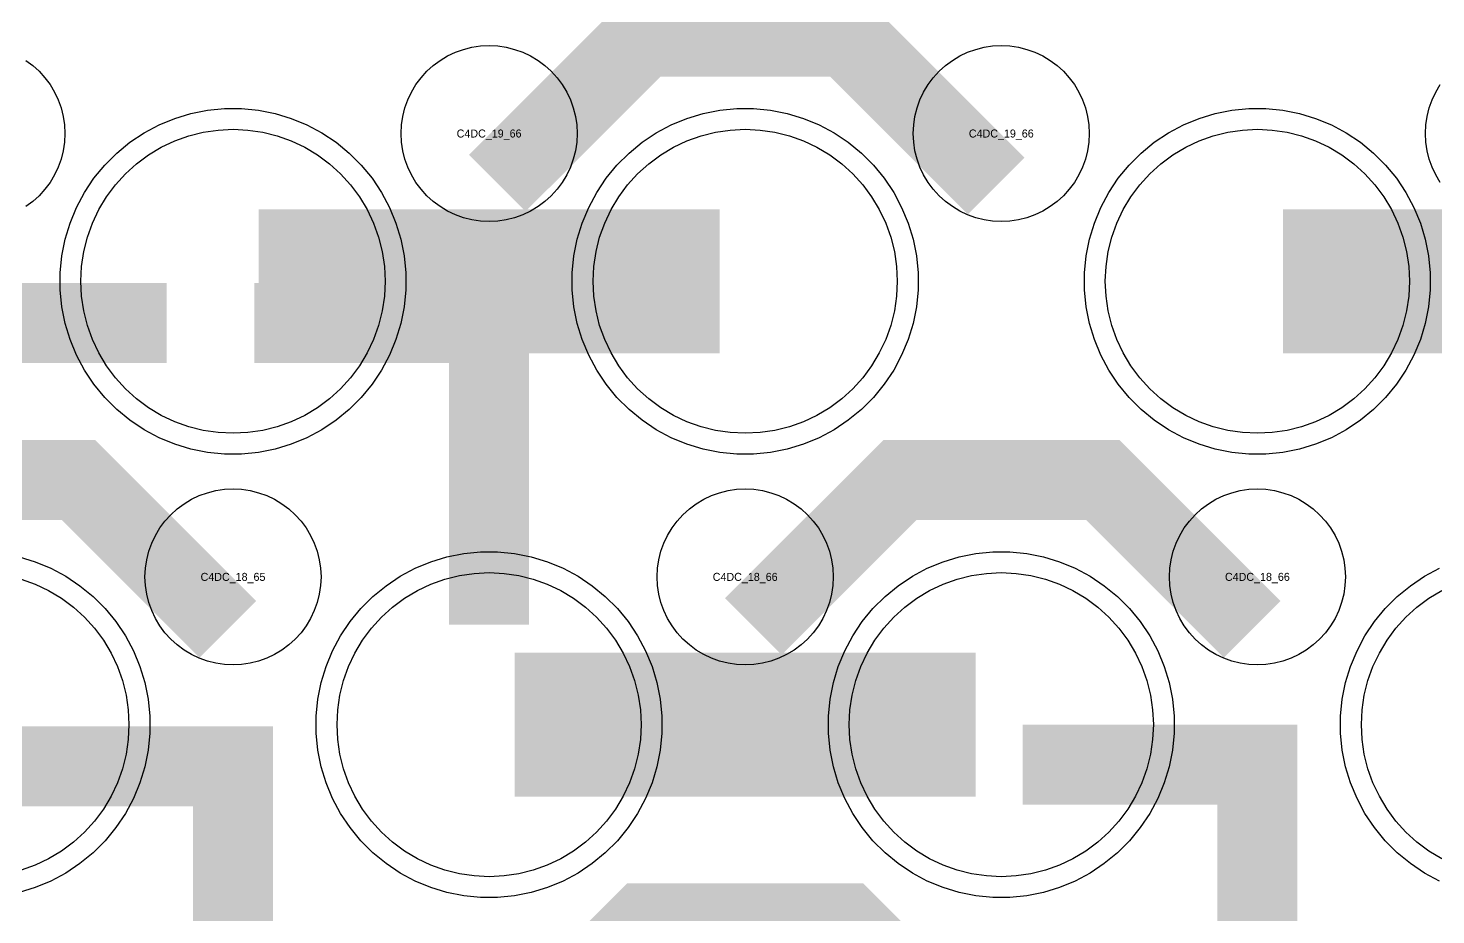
# Model space of a CAD drawing. Extents: x -11880 to 11880, y -14992 to 14992.
# Drawn here: x 8976 to 9415.8, y -12404.9 to -12127.7 of the extents above; entities that cross this region are included whole.
import ezdxf
from ezdxf.enums import TextEntityAlignment as Align

# ---------------------------------------------------------------- set-up
doc = ezdxf.new("R2010")
doc.units = 0
doc.header["$MEASUREMENT"] = 0
for name, color, linetype in [('GDS_775_DT_237', 138, 'CONTINUOUS'), ('RDL1_FS', 34, 'CONTINUOUS'), ('RDL_BS', 160, 'CONTINUOUS')]:
    doc.layers.add(name, color=color, linetype=linetype)

msp = doc.modelspace()

# ---------------------------------------------------------------- linework, layer by layer
at = {"layer": 'RDL1_FS'}
for points in [[(9040, -12254.354), (9035.343, -12254.125), (9030.732, -12253.441), (9026.209, -12252.309), (9021.819, -12250.737), (9017.605, -12248.745), (9013.605, -12246.347), (9009.86, -12243.569), (9006.406, -12240.439), (9003.276, -12236.985), (9000.498, -12233.24), (8998.1, -12229.24), (8996.108, -12225.026), (8994.536, -12220.636), (8993.404, -12216.113), (8992.72, -12211.502), (8992.491, -12206.845), (8992.72, -12202.188), (8993.404, -12197.577), (8994.536, -12193.054), (8996.108, -12188.664), (8998.1, -12184.45), (9000.498, -12180.45), (9003.276, -12176.705), (9006.406, -12173.251), (9009.86, -12170.121), (9013.605, -12167.343), (9017.605, -12164.945), (9021.819, -12162.953), (9026.209, -12161.381), (9030.732, -12160.249), (9035.343, -12159.565), (9040, -12159.336), (9044.657, -12159.565), (9049.268, -12160.249), (9053.791, -12161.381), (9058.181, -12162.953), (9062.395, -12164.945), (9066.395, -12167.343), (9070.14, -12170.121), (9073.594, -12173.251), (9076.724, -12176.705), (9079.502, -12180.45), (9081.9, -12184.45), (9083.892, -12188.664), (9085.464, -12193.054), (9086.596, -12197.577), (9087.28, -12202.188), (9087.509, -12206.845), (9087.28, -12211.502), (9086.596, -12216.113), (9085.464, -12220.636), (9083.892, -12225.026), (9081.9, -12229.24), (9079.502, -12233.24), (9076.724, -12236.985), (9073.594, -12240.439), (9070.14, -12243.569), (9066.395, -12246.347), (9062.395, -12248.745), (9058.181, -12250.737), (9053.791, -12252.309), (9049.268, -12253.441), (9044.657, -12254.125)], [(9200, -12254.354), (9195.343, -12254.125), (9190.732, -12253.441), (9186.209, -12252.309), (9181.819, -12250.737), (9177.605, -12248.745), (9173.605, -12246.347), (9169.86, -12243.569), (9166.406, -12240.439), (9163.276, -12236.985), (9160.498, -12233.24), (9158.1, -12229.24), (9156.108, -12225.026), (9154.536, -12220.636), (9153.404, -12216.113), (9152.72, -12211.502), (9152.491, -12206.845), (9152.72, -12202.188), (9153.404, -12197.577), (9154.536, -12193.054), (9156.108, -12188.664), (9158.1, -12184.45), (9160.498, -12180.45), (9163.276, -12176.705), (9166.406, -12173.251), (9169.86, -12170.121), (9173.605, -12167.343), (9177.605, -12164.945), (9181.819, -12162.953), (9186.209, -12161.381), (9190.732, -12160.249), (9195.343, -12159.565), (9200, -12159.336), (9204.657, -12159.565), (9209.268, -12160.249), (9213.791, -12161.381), (9218.181, -12162.953), (9222.395, -12164.945), (9226.395, -12167.343), (9230.14, -12170.121), (9233.594, -12173.251), (9236.724, -12176.705), (9239.502, -12180.45), (9241.9, -12184.45), (9243.892, -12188.664), (9245.464, -12193.054), (9246.596, -12197.577), (9247.28, -12202.188), (9247.509, -12206.845), (9247.28, -12211.502), (9246.596, -12216.113), (9245.464, -12220.636), (9243.892, -12225.026), (9241.9, -12229.24), (9239.502, -12233.24), (9236.724, -12236.985), (9233.594, -12240.439), (9230.14, -12243.569), (9226.395, -12246.347), (9222.395, -12248.745), (9218.181, -12250.737), (9213.791, -12252.309), (9209.268, -12253.441), (9204.657, -12254.125)], [(9360, -12254.354), (9355.343, -12254.125), (9350.732, -12253.441), (9346.209, -12252.309), (9341.819, -12250.737), (9337.605, -12248.745), (9333.605, -12246.347), (9329.86, -12243.569), (9326.406, -12240.439), (9323.276, -12236.985), (9320.498, -12233.24), (9318.1, -12229.24), (9316.108, -12225.026), (9314.536, -12220.636), (9313.404, -12216.113), (9312.72, -12211.502), (9312.491, -12206.845), (9312.72, -12202.188), (9313.404, -12197.577), (9314.536, -12193.054), (9316.108, -12188.664), (9318.1, -12184.45), (9320.498, -12180.45), (9323.276, -12176.705), (9326.406, -12173.251), (9329.86, -12170.121), (9333.605, -12167.343), (9337.605, -12164.945), (9341.819, -12162.953), (9346.209, -12161.381), (9350.732, -12160.249), (9355.343, -12159.565), (9360, -12159.336), (9364.657, -12159.565), (9369.268, -12160.249), (9373.791, -12161.381), (9378.181, -12162.953), (9382.395, -12164.945), (9386.395, -12167.343), (9390.14, -12170.121), (9393.594, -12173.251), (9396.724, -12176.705), (9399.502, -12180.45), (9401.9, -12184.45), (9403.892, -12188.664), (9405.464, -12193.054), (9406.596, -12197.577), (9407.28, -12202.188), (9407.509, -12206.845), (9407.28, -12211.502), (9406.596, -12216.113), (9405.464, -12220.636), (9403.892, -12225.026), (9401.9, -12229.24), (9399.502, -12233.24), (9396.724, -12236.985), (9393.594, -12240.439), (9390.14, -12243.569), (9386.395, -12246.347), (9382.395, -12248.745), (9378.181, -12250.737), (9373.791, -12252.309), (9369.268, -12253.441), (9364.657, -12254.125)], [(9120, -12392.919), (9115.343, -12392.69), (9110.732, -12392.006), (9106.209, -12390.874), (9101.819, -12389.302), (9097.605, -12387.31), (9093.605, -12384.912), (9089.86, -12382.134), (9086.406, -12379.004), (9083.276, -12375.55), (9080.498, -12371.805), (9078.1, -12367.805), (9076.108, -12363.591), (9074.536, -12359.201), (9073.404, -12354.678), (9072.72, -12350.067), (9072.491, -12345.41), (9072.72, -12340.753), (9073.404, -12336.142), (9074.536, -12331.619), (9076.108, -12327.229), (9078.1, -12323.015), (9080.498, -12319.015), (9083.276, -12315.27), (9086.406, -12311.816), (9089.86, -12308.686), (9093.605, -12305.908), (9097.605, -12303.51), (9101.819, -12301.518), (9106.209, -12299.946), (9110.732, -12298.814), (9115.343, -12298.13), (9120, -12297.901), (9124.657, -12298.13), (9129.268, -12298.814), (9133.791, -12299.946), (9138.181, -12301.518), (9142.395, -12303.51), (9146.395, -12305.908), (9150.14, -12308.686), (9153.594, -12311.816), (9156.724, -12315.27), (9159.502, -12319.015), (9161.9, -12323.015), (9163.892, -12327.229), (9165.464, -12331.619), (9166.596, -12336.142), (9167.28, -12340.753), (9167.509, -12345.41), (9167.28, -12350.067), (9166.596, -12354.678), (9165.464, -12359.201), (9163.892, -12363.591), (9161.9, -12367.805), (9159.502, -12371.805), (9156.724, -12375.55), (9153.594, -12379.004), (9150.14, -12382.134), (9146.395, -12384.912), (9142.395, -12387.31), (9138.181, -12389.302), (9133.791, -12390.874), (9129.268, -12392.006), (9124.657, -12392.69)], [(9280, -12392.919), (9275.343, -12392.69), (9270.732, -12392.006), (9266.209, -12390.874), (9261.819, -12389.302), (9257.605, -12387.31), (9253.605, -12384.912), (9249.86, -12382.134), (9246.406, -12379.004), (9243.276, -12375.55), (9240.498, -12371.805), (9238.1, -12367.805), (9236.108, -12363.591), (9234.536, -12359.201), (9233.404, -12354.678), (9232.72, -12350.067), (9232.491, -12345.41), (9232.72, -12340.753), (9233.404, -12336.142), (9234.536, -12331.619), (9236.108, -12327.229), (9238.1, -12323.015), (9240.498, -12319.015), (9243.276, -12315.27), (9246.406, -12311.816), (9249.86, -12308.686), (9253.605, -12305.908), (9257.605, -12303.51), (9261.819, -12301.518), (9266.209, -12299.946), (9270.732, -12298.814), (9275.343, -12298.13), (9280, -12297.901), (9284.657, -12298.13), (9289.268, -12298.814), (9293.791, -12299.946), (9298.181, -12301.518), (9302.395, -12303.51), (9306.395, -12305.908), (9310.14, -12308.686), (9313.594, -12311.816), (9316.724, -12315.27), (9319.502, -12319.015), (9321.9, -12323.015), (9323.892, -12327.229), (9325.464, -12331.619), (9326.596, -12336.142), (9327.28, -12340.753), (9327.509, -12345.41), (9327.28, -12350.067), (9326.596, -12354.678), (9325.464, -12359.201), (9323.892, -12363.591), (9321.9, -12367.805), (9319.502, -12371.805), (9316.724, -12375.55), (9313.594, -12379.004), (9310.14, -12382.134), (9306.395, -12384.912), (9302.395, -12387.31), (9298.181, -12389.302), (9293.791, -12390.874), (9289.268, -12392.006), (9284.657, -12392.69)]]:
    msp.add_lwpolyline(points, close=True, dxfattribs=at)
for points in [[(9048.002, -12206.845, 45, 45, 0), (9120.002, -12206.845, 45, 45, 0)], [(9120.002, -12206.845, 45, 45, 0), (9192.002, -12206.845, 45, 45, 0)], [(9368.002, -12206.845, 45, 45, 0), (9440.002, -12206.845, 45, 45, 0)], [(9128.002, -12345.41, 45, 45, 0), (9200.002, -12345.41, 45, 45, 0)], [(9200.002, -12345.41, 45, 45, 0), (9272.002, -12345.41, 45, 45, 0)]]:
    msp.add_lwpolyline(points, format="xyseb", dxfattribs=at)
at = {"layer": 'RDL1_FS', "color": 241, "true_color": 0xf7abae}
msp.add_lwpolyline([(8973.791, -12299.946), (8978.181, -12301.518), (8982.395, -12303.51), (8986.395, -12305.908), (8990.14, -12308.686), (8993.594, -12311.816), (8996.724, -12315.27), (8999.502, -12319.015), (9001.9, -12323.015), (9003.892, -12327.229), (9005.464, -12331.619), (9006.596, -12336.142), (9007.28, -12340.753), (9007.509, -12345.41), (9007.28, -12350.067), (9006.596, -12354.678), (9005.464, -12359.201), (9003.892, -12363.591), (9001.9, -12367.805), (8999.502, -12371.805), (8996.724, -12375.55), (8993.594, -12379.004), (8990.14, -12382.134), (8986.395, -12384.912), (8982.395, -12387.31), (8978.181, -12389.302), (8973.791, -12390.874)], dxfattribs=at)
at = {"layer": 'RDL1_FS'}
msp.add_lwpolyline([(9417.605, -12387.31), (9413.605, -12384.912), (9409.86, -12382.134), (9406.406, -12379.004), (9403.276, -12375.55), (9400.498, -12371.805), (9398.1, -12367.805), (9396.108, -12363.591), (9394.536, -12359.201), (9393.404, -12354.678), (9392.72, -12350.067), (9392.491, -12345.41), (9392.72, -12340.753), (9393.404, -12336.142), (9394.536, -12331.619), (9396.108, -12327.229), (9398.1, -12323.015), (9400.498, -12319.015), (9403.276, -12315.27), (9406.406, -12311.816), (9409.86, -12308.686), (9413.605, -12305.908), (9417.605, -12303.51)], dxfattribs=at)
at = {"layer": 'RDL_BS'}
for points in [[(9122.562, -12176.159, 25, 25, 0), (9168.377, -12130.344, 25, 25, 0), (9201.93, -12130.344, 25, 25, 0)], [(9278.401, -12177.058, 25, 25, 0), (9231.687, -12130.344, 25, 25, 0), (9201.929, -12130.344, 25, 25, 0)], [(9120, -12314.135, 25, 25, 0), (9120, -12207.358, 25, 25, 0)], [(8910.016, -12219.858, 25, 25, 0), (9019.281, -12219.858, 25, 25, 0)], [(9132.5, -12219.858, 25, 25, 0), (9046.667, -12219.858, 25, 25, 0)], [(9092.944, -12219.858, 25, 25, 0), (9051.74, -12219.858, 25, 25, 0)], [(9120, -12237.827, 25, 25, 0), (9120, -12283.447, 25, 25, 0)], [(9038.401, -12315.623, 25, 25, 0), (8991.687, -12268.909, 25, 25, 0), (8961.929, -12268.909, 25, 25, 0)], [(9202.562, -12314.724, 25, 25, 0), (9248.377, -12268.909, 25, 25, 0), (9281.93, -12268.909, 25, 25, 0)], [(9358.401, -12315.623, 25, 25, 0), (9311.687, -12268.909, 25, 25, 0), (9281.929, -12268.909, 25, 25, 0)], [(9360, -12452.187, 25, 25, 0), (9360, -12345.41, 25, 25, 0)], [(9372.5, -12357.91, 25, 25, 0), (9286.667, -12357.91, 25, 25, 0)], [(9332.944, -12357.91, 25, 25, 0), (9291.74, -12357.91, 25, 25, 0)], [(9360, -12375.879, 25, 25, 0), (9360, -12421.499, 25, 25, 0)], [(9122.562, -12453.289, 25, 25, 0), (9168.377, -12407.474, 25, 25, 0), (9201.93, -12407.474, 25, 25, 0)], [(9278.401, -12454.188, 25, 25, 0), (9231.687, -12407.474, 25, 25, 0), (9201.929, -12407.474, 25, 25, 0)]]:
    msp.add_lwpolyline(points, format="xyseb", dxfattribs=at)
for points in [[(9120, -12188.151), (9117.307, -12188.019), (9114.635, -12187.623), (9112.016, -12186.966), (9109.481, -12186.059), (9107.044, -12184.907), (9104.72, -12183.514), (9102.557, -12181.911), (9100.558, -12180.099), (9098.746, -12178.1), (9097.143, -12175.937), (9095.75, -12173.613), (9094.598, -12171.176), (9093.691, -12168.641), (9093.034, -12166.022), (9092.638, -12163.35), (9092.506, -12160.657), (9092.638, -12157.964), (9093.034, -12155.292), (9093.691, -12152.673), (9094.598, -12150.138), (9095.75, -12147.701), (9097.143, -12145.377), (9098.746, -12143.214), (9100.558, -12141.215), (9102.557, -12139.403), (9104.72, -12137.8), (9107.044, -12136.407), (9109.481, -12135.255), (9112.016, -12134.348), (9114.635, -12133.691), (9117.307, -12133.295), (9120, -12133.163), (9122.693, -12133.295), (9125.365, -12133.691), (9127.984, -12134.348), (9130.519, -12135.255), (9132.956, -12136.407), (9135.28, -12137.8), (9137.443, -12139.403), (9139.442, -12141.215), (9141.254, -12143.214), (9142.857, -12145.377), (9144.25, -12147.701), (9145.402, -12150.138), (9146.309, -12152.673), (9146.966, -12155.292), (9147.362, -12157.964), (9147.494, -12160.657), (9147.362, -12163.35), (9146.966, -12166.022), (9146.309, -12168.641), (9145.402, -12171.176), (9144.25, -12173.613), (9142.857, -12175.937), (9141.254, -12178.1), (9139.442, -12180.099), (9137.443, -12181.911), (9135.28, -12183.514), (9132.956, -12184.907), (9130.519, -12186.059), (9127.984, -12186.966), (9125.365, -12187.623), (9122.693, -12188.019)], [(9280, -12188.151), (9277.307, -12188.019), (9274.635, -12187.623), (9272.016, -12186.966), (9269.481, -12186.059), (9267.044, -12184.907), (9264.72, -12183.514), (9262.557, -12181.911), (9260.558, -12180.099), (9258.746, -12178.1), (9257.143, -12175.937), (9255.75, -12173.613), (9254.598, -12171.176), (9253.691, -12168.641), (9253.034, -12166.022), (9252.638, -12163.35), (9252.506, -12160.657), (9252.638, -12157.964), (9253.034, -12155.292), (9253.691, -12152.673), (9254.598, -12150.138), (9255.75, -12147.701), (9257.143, -12145.377), (9258.746, -12143.214), (9260.558, -12141.215), (9262.557, -12139.403), (9264.72, -12137.8), (9267.044, -12136.407), (9269.481, -12135.255), (9272.016, -12134.348), (9274.635, -12133.691), (9277.307, -12133.295), (9280, -12133.163), (9282.693, -12133.295), (9285.365, -12133.691), (9287.984, -12134.348), (9290.519, -12135.255), (9292.956, -12136.407), (9295.28, -12137.8), (9297.443, -12139.403), (9299.442, -12141.215), (9301.254, -12143.214), (9302.857, -12145.377), (9304.25, -12147.701), (9305.402, -12150.138), (9306.309, -12152.673), (9306.966, -12155.292), (9307.362, -12157.964), (9307.494, -12160.657), (9307.362, -12163.35), (9306.966, -12166.022), (9306.309, -12168.641), (9305.402, -12171.176), (9304.25, -12173.613), (9302.857, -12175.937), (9301.254, -12178.1), (9299.442, -12180.099), (9297.443, -12181.911), (9295.28, -12183.514), (9292.956, -12184.907), (9290.519, -12186.059), (9287.984, -12186.966), (9285.365, -12187.623), (9282.693, -12188.019)], [(9037.356, -12260.845), (9032.062, -12260.328), (9026.835, -12259.282), (9021.795, -12257.751), (9016.885, -12255.72), (9012.223, -12253.228), (9007.809, -12250.281), (9003.708, -12246.919), (8999.926, -12243.137), (8996.564, -12239.036), (8993.617, -12234.622), (8991.125, -12229.96), (8989.094, -12225.05), (8987.563, -12220.01), (8986.517, -12214.783), (8986, -12209.489), (8986, -12204.201), (8986.517, -12198.907), (8987.563, -12193.68), (8989.094, -12188.64), (8991.125, -12183.73), (8993.617, -12179.068), (8996.564, -12174.654), (8999.926, -12170.553), (9003.708, -12166.771), (9007.809, -12163.409), (9012.223, -12160.462), (9016.885, -12157.97), (9021.795, -12155.939), (9026.835, -12154.408), (9032.062, -12153.362), (9037.356, -12152.845), (9042.644, -12152.845), (9047.938, -12153.362), (9053.165, -12154.408), (9058.205, -12155.939), (9063.115, -12157.97), (9067.777, -12160.462), (9072.191, -12163.409), (9076.292, -12166.771), (9080.074, -12170.553), (9083.436, -12174.654), (9086.383, -12179.068), (9088.875, -12183.73), (9090.906, -12188.64), (9092.437, -12193.68), (9093.483, -12198.907), (9094, -12204.201), (9094, -12209.489), (9093.483, -12214.783), (9092.437, -12220.01), (9090.906, -12225.05), (9088.875, -12229.96), (9086.383, -12234.622), (9083.436, -12239.036), (9080.074, -12243.137), (9076.292, -12246.919), (9072.191, -12250.281), (9067.777, -12253.228), (9063.115, -12255.72), (9058.205, -12257.751), (9053.165, -12259.282), (9047.938, -12260.328), (9042.644, -12260.845)], [(9197.356, -12260.845), (9192.062, -12260.328), (9186.835, -12259.282), (9181.795, -12257.751), (9176.885, -12255.72), (9172.223, -12253.228), (9167.809, -12250.281), (9163.708, -12246.919), (9159.926, -12243.137), (9156.564, -12239.036), (9153.617, -12234.622), (9151.125, -12229.96), (9149.094, -12225.05), (9147.563, -12220.01), (9146.517, -12214.783), (9146, -12209.489), (9146, -12204.201), (9146.517, -12198.907), (9147.563, -12193.68), (9149.094, -12188.64), (9151.125, -12183.73), (9153.617, -12179.068), (9156.564, -12174.654), (9159.926, -12170.553), (9163.708, -12166.771), (9167.809, -12163.409), (9172.223, -12160.462), (9176.885, -12157.97), (9181.795, -12155.939), (9186.835, -12154.408), (9192.062, -12153.362), (9197.356, -12152.845), (9202.644, -12152.845), (9207.938, -12153.362), (9213.165, -12154.408), (9218.205, -12155.939), (9223.115, -12157.97), (9227.777, -12160.462), (9232.191, -12163.409), (9236.292, -12166.771), (9240.074, -12170.553), (9243.436, -12174.654), (9246.383, -12179.068), (9248.875, -12183.73), (9250.906, -12188.64), (9252.437, -12193.68), (9253.483, -12198.907), (9254, -12204.201), (9254, -12209.489), (9253.483, -12214.783), (9252.437, -12220.01), (9250.906, -12225.05), (9248.875, -12229.96), (9246.383, -12234.622), (9243.436, -12239.036), (9240.074, -12243.137), (9236.292, -12246.919), (9232.191, -12250.281), (9227.777, -12253.228), (9223.115, -12255.72), (9218.205, -12257.751), (9213.165, -12259.282), (9207.938, -12260.328), (9202.644, -12260.845)], [(9357.356, -12260.845), (9352.062, -12260.328), (9346.835, -12259.282), (9341.795, -12257.751), (9336.885, -12255.72), (9332.223, -12253.228), (9327.809, -12250.281), (9323.708, -12246.919), (9319.926, -12243.137), (9316.564, -12239.036), (9313.617, -12234.622), (9311.125, -12229.96), (9309.094, -12225.05), (9307.563, -12220.01), (9306.517, -12214.783), (9306, -12209.489), (9306, -12204.201), (9306.517, -12198.907), (9307.563, -12193.68), (9309.094, -12188.64), (9311.125, -12183.73), (9313.617, -12179.068), (9316.564, -12174.654), (9319.926, -12170.553), (9323.708, -12166.771), (9327.809, -12163.409), (9332.223, -12160.462), (9336.885, -12157.97), (9341.795, -12155.939), (9346.835, -12154.408), (9352.062, -12153.362), (9357.356, -12152.845), (9362.644, -12152.845), (9367.938, -12153.362), (9373.165, -12154.408), (9378.205, -12155.939), (9383.115, -12157.97), (9387.777, -12160.462), (9392.191, -12163.409), (9396.292, -12166.771), (9400.074, -12170.553), (9403.436, -12174.654), (9406.383, -12179.068), (9408.875, -12183.73), (9410.906, -12188.64), (9412.437, -12193.68), (9413.483, -12198.907), (9414, -12204.201), (9414, -12209.489), (9413.483, -12214.783), (9412.437, -12220.01), (9410.906, -12225.05), (9408.875, -12229.96), (9406.383, -12234.622), (9403.436, -12239.036), (9400.074, -12243.137), (9396.292, -12246.919), (9392.191, -12250.281), (9387.777, -12253.228), (9383.115, -12255.72), (9378.205, -12257.751), (9373.165, -12259.282), (9367.938, -12260.328), (9362.644, -12260.845)], [(9040, -12326.716), (9037.307, -12326.584), (9034.635, -12326.188), (9032.016, -12325.531), (9029.481, -12324.624), (9027.044, -12323.472), (9024.72, -12322.079), (9022.557, -12320.476), (9020.558, -12318.664), (9018.746, -12316.665), (9017.143, -12314.502), (9015.75, -12312.178), (9014.598, -12309.741), (9013.691, -12307.206), (9013.034, -12304.587), (9012.638, -12301.915), (9012.506, -12299.222), (9012.638, -12296.529), (9013.034, -12293.857), (9013.691, -12291.238), (9014.598, -12288.703), (9015.75, -12286.266), (9017.143, -12283.942), (9018.746, -12281.779), (9020.558, -12279.78), (9022.557, -12277.968), (9024.72, -12276.365), (9027.044, -12274.972), (9029.481, -12273.82), (9032.016, -12272.913), (9034.635, -12272.256), (9037.307, -12271.86), (9040, -12271.728), (9042.693, -12271.86), (9045.365, -12272.256), (9047.984, -12272.913), (9050.519, -12273.82), (9052.956, -12274.972), (9055.28, -12276.365), (9057.443, -12277.968), (9059.442, -12279.78), (9061.254, -12281.779), (9062.857, -12283.942), (9064.25, -12286.266), (9065.402, -12288.703), (9066.309, -12291.238), (9066.966, -12293.857), (9067.362, -12296.529), (9067.494, -12299.222), (9067.362, -12301.915), (9066.966, -12304.587), (9066.309, -12307.206), (9065.402, -12309.741), (9064.25, -12312.178), (9062.857, -12314.502), (9061.254, -12316.665), (9059.442, -12318.664), (9057.443, -12320.476), (9055.28, -12322.079), (9052.956, -12323.472), (9050.519, -12324.624), (9047.984, -12325.531), (9045.365, -12326.188), (9042.693, -12326.584)], [(9200, -12326.716), (9197.307, -12326.584), (9194.635, -12326.188), (9192.016, -12325.531), (9189.481, -12324.624), (9187.044, -12323.472), (9184.72, -12322.079), (9182.557, -12320.476), (9180.558, -12318.664), (9178.746, -12316.665), (9177.143, -12314.502), (9175.75, -12312.178), (9174.598, -12309.741), (9173.691, -12307.206), (9173.034, -12304.587), (9172.638, -12301.915), (9172.506, -12299.222), (9172.638, -12296.529), (9173.034, -12293.857), (9173.691, -12291.238), (9174.598, -12288.703), (9175.75, -12286.266), (9177.143, -12283.942), (9178.746, -12281.779), (9180.558, -12279.78), (9182.557, -12277.968), (9184.72, -12276.365), (9187.044, -12274.972), (9189.481, -12273.82), (9192.016, -12272.913), (9194.635, -12272.256), (9197.307, -12271.86), (9200, -12271.728), (9202.693, -12271.86), (9205.365, -12272.256), (9207.984, -12272.913), (9210.519, -12273.82), (9212.956, -12274.972), (9215.28, -12276.365), (9217.443, -12277.968), (9219.442, -12279.78), (9221.254, -12281.779), (9222.857, -12283.942), (9224.25, -12286.266), (9225.402, -12288.703), (9226.309, -12291.238), (9226.966, -12293.857), (9227.362, -12296.529), (9227.494, -12299.222), (9227.362, -12301.915), (9226.966, -12304.587), (9226.309, -12307.206), (9225.402, -12309.741), (9224.25, -12312.178), (9222.857, -12314.502), (9221.254, -12316.665), (9219.442, -12318.664), (9217.443, -12320.476), (9215.28, -12322.079), (9212.956, -12323.472), (9210.519, -12324.624), (9207.984, -12325.531), (9205.365, -12326.188), (9202.693, -12326.584)], [(9360, -12326.716), (9357.307, -12326.584), (9354.635, -12326.188), (9352.016, -12325.531), (9349.481, -12324.624), (9347.044, -12323.472), (9344.72, -12322.079), (9342.557, -12320.476), (9340.558, -12318.664), (9338.746, -12316.665), (9337.143, -12314.502), (9335.75, -12312.178), (9334.598, -12309.741), (9333.691, -12307.206), (9333.034, -12304.587), (9332.638, -12301.915), (9332.506, -12299.222), (9332.638, -12296.529), (9333.034, -12293.857), (9333.691, -12291.238), (9334.598, -12288.703), (9335.75, -12286.266), (9337.143, -12283.942), (9338.746, -12281.779), (9340.558, -12279.78), (9342.557, -12277.968), (9344.72, -12276.365), (9347.044, -12274.972), (9349.481, -12273.82), (9352.016, -12272.913), (9354.635, -12272.256), (9357.307, -12271.86), (9360, -12271.728), (9362.693, -12271.86), (9365.365, -12272.256), (9367.984, -12272.913), (9370.519, -12273.82), (9372.956, -12274.972), (9375.28, -12276.365), (9377.443, -12277.968), (9379.442, -12279.78), (9381.254, -12281.779), (9382.857, -12283.942), (9384.25, -12286.266), (9385.402, -12288.703), (9386.309, -12291.238), (9386.966, -12293.857), (9387.362, -12296.529), (9387.494, -12299.222), (9387.362, -12301.915), (9386.966, -12304.587), (9386.309, -12307.206), (9385.402, -12309.741), (9384.25, -12312.178), (9382.857, -12314.502), (9381.254, -12316.665), (9379.442, -12318.664), (9377.443, -12320.476), (9375.28, -12322.079), (9372.956, -12323.472), (9370.519, -12324.624), (9367.984, -12325.531), (9365.365, -12326.188), (9362.693, -12326.584)], [(9117.356, -12399.41), (9112.062, -12398.893), (9106.835, -12397.847), (9101.795, -12396.316), (9096.885, -12394.285), (9092.223, -12391.793), (9087.809, -12388.846), (9083.708, -12385.484), (9079.926, -12381.702), (9076.564, -12377.601), (9073.617, -12373.187), (9071.125, -12368.525), (9069.094, -12363.615), (9067.563, -12358.575), (9066.517, -12353.348), (9066, -12348.054), (9066, -12342.766), (9066.517, -12337.472), (9067.563, -12332.245), (9069.094, -12327.205), (9071.125, -12322.295), (9073.617, -12317.633), (9076.564, -12313.219), (9079.926, -12309.118), (9083.708, -12305.336), (9087.809, -12301.974), (9092.223, -12299.027), (9096.885, -12296.535), (9101.795, -12294.504), (9106.835, -12292.973), (9112.062, -12291.927), (9117.356, -12291.41), (9122.644, -12291.41), (9127.938, -12291.927), (9133.165, -12292.973), (9138.205, -12294.504), (9143.115, -12296.535), (9147.777, -12299.027), (9152.191, -12301.974), (9156.292, -12305.336), (9160.074, -12309.118), (9163.436, -12313.219), (9166.383, -12317.633), (9168.875, -12322.295), (9170.906, -12327.205), (9172.437, -12332.245), (9173.483, -12337.472), (9174, -12342.766), (9174, -12348.054), (9173.483, -12353.348), (9172.437, -12358.575), (9170.906, -12363.615), (9168.875, -12368.525), (9166.383, -12373.187), (9163.436, -12377.601), (9160.074, -12381.702), (9156.292, -12385.484), (9152.191, -12388.846), (9147.777, -12391.793), (9143.115, -12394.285), (9138.205, -12396.316), (9133.165, -12397.847), (9127.938, -12398.893), (9122.644, -12399.41)], [(9277.356, -12399.41), (9272.062, -12398.893), (9266.835, -12397.847), (9261.795, -12396.316), (9256.885, -12394.285), (9252.223, -12391.793), (9247.809, -12388.846), (9243.708, -12385.484), (9239.926, -12381.702), (9236.564, -12377.601), (9233.617, -12373.187), (9231.125, -12368.525), (9229.094, -12363.615), (9227.563, -12358.575), (9226.517, -12353.348), (9226, -12348.054), (9226, -12342.766), (9226.517, -12337.472), (9227.563, -12332.245), (9229.094, -12327.205), (9231.125, -12322.295), (9233.617, -12317.633), (9236.564, -12313.219), (9239.926, -12309.118), (9243.708, -12305.336), (9247.809, -12301.974), (9252.223, -12299.027), (9256.885, -12296.535), (9261.795, -12294.504), (9266.835, -12292.973), (9272.062, -12291.927), (9277.356, -12291.41), (9282.644, -12291.41), (9287.938, -12291.927), (9293.165, -12292.973), (9298.205, -12294.504), (9303.115, -12296.535), (9307.777, -12299.027), (9312.191, -12301.974), (9316.292, -12305.336), (9320.074, -12309.118), (9323.436, -12313.219), (9326.383, -12317.633), (9328.875, -12322.295), (9330.906, -12327.205), (9332.437, -12332.245), (9333.483, -12337.472), (9334, -12342.766), (9334, -12348.054), (9333.483, -12353.348), (9332.437, -12358.575), (9330.906, -12363.615), (9328.875, -12368.525), (9326.383, -12373.187), (9323.436, -12377.601), (9320.074, -12381.702), (9316.292, -12385.484), (9312.191, -12388.846), (9307.777, -12391.793), (9303.115, -12394.285), (9298.205, -12396.316), (9293.165, -12397.847), (9287.938, -12398.893), (9282.644, -12399.41)]]:
    msp.add_lwpolyline(points, close=True, dxfattribs=at)
for points in [[(8975.28, -12137.8), (8977.443, -12139.403), (8979.442, -12141.215), (8981.254, -12143.214), (8982.857, -12145.377), (8984.25, -12147.701), (8985.402, -12150.138), (8986.309, -12152.673), (8986.966, -12155.292), (8987.362, -12157.964), (8987.494, -12160.657), (8987.362, -12163.35), (8986.966, -12166.022), (8986.309, -12168.641), (8985.402, -12171.176), (8984.25, -12173.613), (8982.857, -12175.937), (8981.254, -12178.1), (8979.442, -12180.099), (8977.443, -12181.911), (8975.28, -12183.514)], [(9417.143, -12175.937), (9415.75, -12173.613), (9414.598, -12171.176), (9413.691, -12168.641), (9413.034, -12166.022), (9412.638, -12163.35), (9412.506, -12160.657), (9412.638, -12157.964), (9413.034, -12155.292), (9413.691, -12152.673), (9414.598, -12150.138), (9415.75, -12147.701), (9417.143, -12145.377)], [(9416.885, -12394.285), (9412.223, -12391.793), (9407.809, -12388.846), (9403.708, -12385.484), (9399.926, -12381.702), (9396.564, -12377.601), (9393.617, -12373.187), (9391.125, -12368.525), (9389.094, -12363.615), (9387.563, -12358.575), (9386.517, -12353.348), (9386, -12348.054), (9386, -12342.766), (9386.517, -12337.472), (9387.563, -12332.245), (9389.094, -12327.205), (9391.125, -12322.295), (9393.617, -12317.633), (9396.564, -12313.219), (9399.926, -12309.118), (9403.708, -12305.336), (9407.809, -12301.974), (9412.223, -12299.027), (9416.885, -12296.535)]]:
    msp.add_lwpolyline(points, dxfattribs=at)
at = {"layer": 'RDL_BS', "color": 241, "true_color": 0xf7abae}
msp.add_lwpolyline([(8973.165, -12292.973), (8978.205, -12294.504), (8983.115, -12296.535), (8987.777, -12299.027), (8992.191, -12301.974), (8996.292, -12305.336), (9000.074, -12309.118), (9003.436, -12313.219), (9006.383, -12317.633), (9008.875, -12322.295), (9010.906, -12327.205), (9012.437, -12332.245), (9013.483, -12337.472), (9014, -12342.766), (9014, -12348.054), (9013.483, -12353.348), (9012.437, -12358.575), (9010.906, -12363.615), (9008.875, -12368.525), (9006.383, -12373.187), (9003.436, -12377.601), (9000.074, -12381.702), (8996.292, -12385.484), (8992.191, -12388.846), (8987.777, -12391.793), (8983.115, -12394.285), (8978.205, -12396.316), (8973.165, -12397.847)], dxfattribs=at)
for points in [[(9040, -12452.7, 25, 25, 0), (9040, -12345.923, 25, 25, 0)], [(9052.5, -12358.423, 25, 25, 0), (8966.667, -12358.423, 25, 25, 0)], [(9012.944, -12358.423, 25, 25, 0), (8971.74, -12358.423, 25, 25, 0)], [(9040, -12376.392, 25, 25, 0), (9040, -12422.012, 25, 25, 0)]]:
    msp.add_lwpolyline(points, format="xyseb", dxfattribs=at)

# ---------------------------------------------------------------- texts
at = {"layer": 'GDS_775_DT_237'}
for s, p in [('C4DC_19_66', (9120, -12160.657)), ('C4DC_19_66', (9120, -12160.657)), ('C4DC_19_66', (9280, -12160.657)), ('C4DC_19_66', (9280, -12160.657)), ('C4DC_18_65', (9040, -12299.222)), ('C4DC_18_65', (9040, -12299.222)), ('C4DC_18_66', (9200, -12299.222)), ('C4DC_18_66', (9200, -12299.222)), ('C4DC_18_66', (9360, -12299.222)), ('C4DC_18_66', (9360, -12299.222))]:
    msp.add_text(s, height=2.5, dxfattribs=at).set_placement(p, align=Align.MIDDLE_CENTER)

doc.saveas('drawing.dxf')
